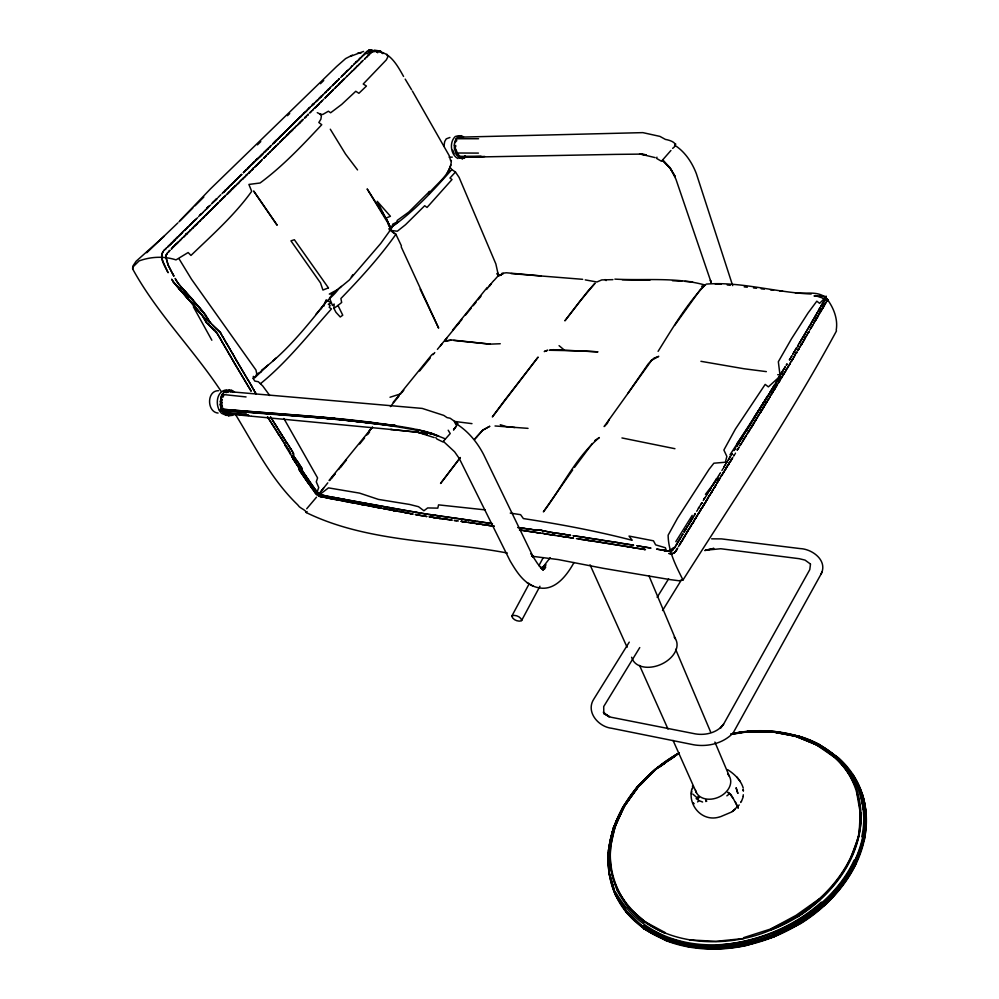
<?xml version="1.0" encoding="UTF-8"?>
<svg xmlns="http://www.w3.org/2000/svg" width="999" height="999" viewBox="0 0 999 999"><rect width="100%" height="100%" fill="white"/><g stroke="black" fill="none" stroke-linecap="round" stroke-linejoin="round"><path stroke-width="1.5" d="M748.176 432.105L748.788 431.418L748.176 432.704L748.401 432.055M808.191 333.216L808.74 331.968L808.191 333.216L808.403 332.567M179.932 240.709L180.519 239.922L177.897 242.332L178.671 241.958M804.245 339.285L804.245 339.922L804.807 338.673L804.457 339.273M805.044 337.937L805.032 338.574L805.594 337.337L805.256 337.924M183.916 236.788L184.503 236.014L183.279 237.4L183.691 236.601M743.281 791.046L742.969 789.485L743.506 790.596M184.915 229.77L184.328 230.557L185.652 229.171L184.328 230.557M186.388 228.546L186.975 228.047L185.652 229.258M187.874 232.892L185.727 234.628L188.461 232.118M220.904 391.021C193.219 349.188 156.818 313.049 132.68 268.968L132.692 267.233L139.073 260.914C150.924 256.606 163.961 255.981 176.011 259.89L188.137 252.535L190.959 255.444C212.088 235.102 234.59 215.147 251.698 191.321L248.901 184.44L260.052 183.004C282.817 166.221 302.46 145.305 321.753 124.713L318.831 122.515L320.879 119.206L321.366 116.034L320.067 114.061L317.27 112.65M746.241 435.452L747.352 433.466M763.86 406.618L766.982 401.673L762.799 408.766L764.16 406.655M761.288 410.839L762.699 408.691L760.214 412.999L761.575 410.876M193.144 227.722L193.719 226.948L192.507 228.321L192.919 227.522M197.065 223.863L197.652 223.089L196.441 224.463L196.853 223.664M753.483 423.588L754.919 421.428L752.384 425.774L753.77 423.638M755.219 420.741L756.655 418.581L754.957 421.366L755.519 420.791M199.675 221.303L200.25 220.529L199.675 221.104M203.571 217.47L204.146 216.708L202.947 218.069L203.359 217.27M209.877 211.051L210.602 210.364L209.353 211.413L209.89 210.864M211.326 209.665L210.602 210.277L211.888 209.103M217.72 203.571L218.282 202.809L217.108 204.146L217.507 203.371M221.541 199.613L222.103 199.063L221.316 199.613M454.607 142.982L456.743 140.684L455.794 139.136L459.44 137.5L459.503 135.702L463.499 136.701L462.899 137.587L461.288 135.652L461.338 137.113L459.503 135.702C451.735 140.185 453.434 152.847 459.528 158.054L463.936 158.341L465.122 157.492L465.059 156.131L464.385 156.668M223.876 191.808L224.688 191.196L223.314 192.357L224.688 191.196M227.859 193.594L229.683 191.608L227.26 194.168L227.647 193.394M230.382 191.121L230.944 190.372L229.782 191.696L230.17 190.921M232.904 188.449L232.105 189.048L233.454 187.899L232.105 189.048L233.454 187.899L232.755 188.586M236.501 184.902L237.2 184.216L236.513 184.703M719.292 817.032C702.247 822.264 687.474 805.381 691.857 788.835M242.72 178.784L243.419 178.109L239.735 181.568L241.421 179.87M250.312 165.934L248.376 167.807L250.087 165.934M252.585 169.093L253.271 168.419L250.911 170.916L253.271 168.419L252.148 169.718L252.735 168.956M256.393 165.547L256.943 164.823L255.819 166.109L256.181 165.359M269.78 395.542L262.774 386.001L258.366 381.755L254.77 381.056L253.222 378.496L253.334 376.373L255.145 377.397L268.306 364.897M258.828 163.149L260.589 161.239L257.03 164.91L258.841 162.962L258.167 163.536M497.614 272.802L498.588 276.261L495.854 263.923L459.103 177.41L455.469 172.04L451.823 169.593C432.829 190.896 413.062 212.874 388.811 228.896L395.804 234.453C379.608 257.267 360.414 278.384 340.884 298.514L341.67 302.485L337.962 305.444L342.757 315.209L340.259 316.983L335.964 312.325L333.916 308.391L334.153 304.046L332.455 305.494L329.52 298.039L332.779 293.931L341.283 286.376M781.018 374.175L781.405 373.364M805.856 336.7L806.38 335.989L806.043 336.588M823.139 307.355L821.99 309.24L823.139 307.355L822.627 307.892M266.109 156.006L266.646 155.282L265.522 156.556L265.896 155.819M267.183 154.57L267.844 154.108M270.779 151.211L271.453 150.562M278.184 138.799L278.733 137.999L277.535 139.248L278.209 138.599M715.496 480.819L714.909 481.593L715.696 480.032M734.54 449.887L734.939 449.263L733.965 450.636M861.775 836.737C872.015 791.083 841.882 747.477 797.627 735.801L818.481 744.492L837 757.105M288.723 133.779L289.248 133.067L286.988 135.464L288.524 133.591M731.468 733.865C780.581 722.739 843.568 740.933 860.826 792.756C879.769 854.607 828.808 914.41 773.401 935.039C719.942 958.803 643.606 950.598 614.909 893.73C592.382 839.772 629.695 781.28 676.385 754.557L679.083 753.221M767.831 396.153L767.232 396.778L767.494 396.004M731.33 734.19C779.407 723.264 840.421 741.533 857.529 791.957C874.6 852.247 825.261 909.814 771.265 929.819C719.567 952.359 644.093 944.992 616.845 889.46C594.792 837.15 631.243 780.681 676.385 754.695L679.083 753.333M299.238 123.451L299.75 122.752L297.515 125.112L297.864 124.4M299.2 117.832L299.925 117.233L298.751 118.456L299.413 117.82M300.274 122.053L299.837 122.827L300.911 121.603M222.839 408.067L224.101 410.489L246.328 413.049M301.735 115.547L302.235 115.135L301.086 116.184M302.572 119.967L303.221 119.331L302.098 120.28L302.585 119.78M730.331 461.138L731.53 459.715L730.132 462.025L730.631 461.188M731.268 459.765L732.754 457.53L731.53 459.715M728.521 464.085L729.145 463.424L728.321 464.985L728.82 464.135M306.169 116.633L306.681 115.934L305.619 117.158L305.969 116.446M724.013 471.603L724.587 470.829L723.776 472.402L724.263 471.553M864.335 839.747C868.456 816.395 865.159 790.596 850.074 771.69M132.68 268.968L132.942 265.984L136.089 261.288L164.36 236.076M309.49 112.987L310.127 112.55M691.483 794.043L691.733 791.133M314.061 108.491L314.697 108.067M715.709 484.977L716.333 484.303L715.509 485.889L716.008 485.027M751.385 422.14L750.773 423.389L751.772 422.028M752.259 420.716L751.648 421.978L752.647 420.616M754.819 417.132L755.269 416.383L754.27 417.732L754.882 416.483M755.694 415.721L756.131 414.972L755.144 416.333L755.744 415.084M798.101 345.766L798.338 345.154L797.539 346.366L798.164 345.105M325.499 97.627L327.135 95.842L324.975 98.139L325.312 97.44M796.503 348.439L796.752 347.827L795.941 349.038L796.565 347.789M327.747 95.417L329.37 93.644L327.222 95.929L327.547 95.23M331.106 92.12L331.606 91.446L330.582 92.62L330.906 91.933M332.23 91.021L333.291 89.685L331.693 91.521L332.03 90.834M394.13 233.416L390.859 230.457L392.782 224.138L396.628 222.215L397.302 220.379L408.778 212.075L429.645 191.321L428.396 194.168C436.213 183.579 450.974 174.887 451.361 160.402M861.325 813.124C861.488 856.68 832.229 894.23 797.127 917.157M344.405 79.058L343.806 79.383L347.09 76.236M692.519 785.788L692.657 788.698M714.572 482.442L714.647 481.718L713.985 483.079M865.196 814.672C864.822 869.817 822.452 915.271 773.401 935.039M357.342 66.146L357.967 65.547L356.905 66.434L357.367 65.946M359.827 58.629L360.464 57.942L359.365 59.078M765.671 403.671L765.321 404.42M766.52 402.272L766.171 403.022M359.44 63.899L359.128 64.56L361.201 62.363M771.328 394.767L772.077 393.306L770.354 395.854M777.884 379.52L778.034 378.821L777.347 380.244M787.449 367.694L787.899 367.12L787.125 368.431L787.612 367.769M792.444 359.54L791.208 361.601L792.444 359.54L791.545 360.876M803.371 336.238L803.883 335.801L803.096 337.013L803.883 335.801M804.145 335.04L804.744 334.415L803.883 335.676L804.395 334.977M443.906 146.391L444.705 141.508L446.253 138.849L449.937 137.475M698.713 513.424L701.86 507.829L697.652 514.647L699.263 512.599M710.177 494.655L711.713 491.858L704.345 504.158L705.831 501.81M709.352 495.554L705.282 502.622M774.737 389.198L776.76 385.602L776.335 386.301M712.961 490.097L713.561 488.823L712.674 490.284M221.953 400.861L220.966 397.265C222.265 391.446 229.782 387.45 234.528 392.083M222.477 410.714L219.468 410.052L335.701 418.531M482.567 156.818L461.363 157.143L459.528 158.054L459.827 156.356L457.804 154.046L456.418 154.508L456.993 152.46L456.056 149.4L454.508 148.227L455.744 145.442M821.178 306.006L820.104 307.904L821.528 305.207L820.853 306.593M768.431 399.65L769.28 398.251M806.455 336.064L807.167 334.653M807.242 334.727L807.954 333.304M800.911 345.479L801.623 344.056L800.911 345.479L801.398 344.755M795.704 349.787L795.828 349.113L795.142 350.387M808.965 331.868L809.252 331.268M733.216 732.829L821.016 574.175C828.121 560.826 812.562 549.088 800.249 548.601L721.528 538.898L711.65 538.836M367.108 53.909C370.704 50.412 374.313 51.736 367.095 51.099M798.551 349.513L799.237 348.102L798.551 349.513L798.863 348.888M781.83 372.802L782.005 371.965L781.305 373.389L781.555 372.677M610.401 843.331L612.887 831.518M751.51 427.21L752.297 425.699L751.51 427.21L751.822 426.311M749.063 430.631L749.675 429.982L748.875 431.493L750.549 428.559L749.937 429.195M676.922 544.293L677.122 543.331L676.311 544.992L676.66 544.218M166.883 247.552L165.534 248.976L166.134 248.364M656.955 157.168L656.68 158.454L661.463 161.276L670.928 150.474M234.565 414.011L232.342 415.359L228.696 415.771L226.311 414.947L226.711 413.111L249.001 415.459M613.386 827.959L608.541 849.962L609.028 871.802L614.959 892.844L626.585 910.938L643.219 927.122L664.447 938.073L689.485 946.028L716.645 946.752L745.341 944.03M610.227 848.238L615.022 826.573L624.338 805.931L638.286 786.425L624.737 805.669L615.022 826.573M698.476 508.104L698.975 507.305L697.652 509.752M704.083 498.913L704.595 498.126L703.271 500.549M772.239 388.511L770.641 391.246L771.103 390.659M772.926 387.824L773.089 387.137L772.339 388.486M768.943 394.006L769.542 393.344L768.543 394.805M698.776 508.104L698.975 507.305M704.395 498.926L704.595 498.126M784.29 368.718L785.314 366.608L783.778 369.305L784.028 368.544M784.914 371.803L784.028 373.863L785.426 371.228L785.177 371.978M743.081 796.315L743.281 794.754M773.713 386.526L773.925 385.764L773.663 386.338M773.863 390.497L774.612 389.135L773.863 390.497L774.138 389.91M772.876 387.899L773.089 387.137M770.092 396.753L769.63 397.565L770.391 396.091L769.829 396.815M709.952 489.96L711.263 487.799L708.853 491.433L710.189 489.123M693.031 522.789L693.893 521.141L693.031 522.789L693.593 521.953M702.472 507.242L703.321 505.619L702.472 507.242L703.021 506.418M703.408 505.694L704.258 504.083L703.408 505.694L703.958 504.882M711.812 491.945L712.637 490.347L711.812 491.945L712.349 491.133M714.585 487.4L715.409 485.801L714.585 487.4L715.134 486.588M794.455 356.168L795.216 354.87L794.779 355.444M796.265 352.772L796.066 353.459L796.827 352.16L796.578 352.909M790.396 362.962L790.596 362.275M786.3 369.792L786.787 369.143L785.651 371.141L786.5 369.093M768.056 400.062L769.08 398.077M795.254 354.807L795.454 354.17M823.875 301.336L825.773 297.54L823.875 301.336L824.674 299.975M824.662 304.707L824.225 305.257L825.624 302.697L823.226 306.656L823.563 305.981M821.84 304.558L821.615 305.269L822.452 304.033L822.14 304.683M782.991 375.274L783.778 373.963L782.991 375.274L783.341 374.55M817.282 312.437L817.057 313.162L817.869 311.788M814.984 316.396L815.571 315.734L814.11 318.344L816.408 314.535L815.858 315.222M799.138 343.681L799.874 342.345L799.138 343.681L799.662 342.982M812.637 325.287L812.087 326.523L813.411 323.951M810.301 329.295L809.777 329.995M792.719 354.42L794.217 351.81L793.256 353.708M794.33 351.735L795.179 350.324L794.867 351.024M789.485 359.815L790.184 358.541L789.485 359.815L789.734 359.066M790.296 358.466L791.158 357.055L790.833 357.754M791.108 357.118L791.957 355.706L791.645 356.406M815.609 320.292L826.872 300.974L824.113 298.926L819.567 303.334L816.82 301.174L808.029 313.012L791.52 338.748L778.346 361.738L779.969 374.937L779.345 378.234L729.957 454.87M781.867 377.472L782.592 375.949L781.443 378.009L781.767 377.322M777.959 383.604L777.422 384.328M770.054 391.858L769.792 392.619L770.254 392.045M764.922 400.174L764.66 400.936L765.646 399.612L765.209 400.349M765.783 398.776L765.521 399.55L766.508 398.214L766.058 398.963M766.645 397.39L766.383 398.164L767.357 396.828L766.92 397.577M819.38 309.153L817.819 311.85L820.004 307.929L819.342 309.215L819.617 308.466M771.265 929.819C811.363 911.85 848.114 879.295 858.553 835.127C864.11 806.817 856.48 776.81 834.727 757.117M736.638 446.291L737.662 444.905L736.638 446.291L737.2 445.666M737.811 444.043L737.524 444.842L739.035 442.707L738.149 444.155M739.585 441.158L739.31 441.958L740.321 440.584L739.922 441.271M740.471 439.722L740.197 440.522L741.208 439.135L740.808 439.835M742.245 436.85L741.97 437.649L742.981 436.276L742.582 436.963M756.28 414.148L756.006 414.922L757.005 413.574L756.618 414.248M757.155 412.737L756.88 413.511L757.879 412.175L757.429 412.912M758.016 411.338L757.754 412.112L758.74 410.764L758.353 411.438M758.89 409.94L758.616 410.714L759.615 409.365L759.215 410.04M759.752 408.529L759.49 409.303L760.476 407.967L760.089 408.641M760.614 407.13L760.351 407.904L761.338 406.568L760.951 407.242M761.475 405.744L761.213 406.518L762.2 405.169L761.812 405.844M762.349 404.345L762.075 405.119L763.061 403.783L762.624 404.52M763.211 402.947L762.936 403.721L763.923 402.385L763.486 403.134M764.073 401.561L763.798 402.335L764.784 400.999L764.347 401.735M767.07 401.748L767.844 400.274L767.282 401.011M769.63 397.565L769.929 396.678M782.954 375.337L782.417 376.061M699.65 511.875L700.199 511.051M700.599 510.327L701.148 509.502M704.345 504.158L704.894 503.346M706.218 501.086L706.768 500.274M707.155 499.562L707.704 498.751M713.061 484.59L714.123 483.141L713.061 484.59L713.573 483.941M729.47 457.917L730.506 456.518L729.47 457.917L730.094 457.217M731.268 454.995L732.304 453.596L731.268 454.995L731.892 454.295M742.607 441.508L741.683 442.707M750.823 427.759L751.423 427.122L750.636 428.633M760.214 412.999L760.514 412.112M762.799 408.766L763.099 407.892M779.632 380.844L778.845 382.167L779.632 380.844L779.083 381.568M780.469 379.458L779.67 380.781L780.469 379.458L779.919 380.182M781.056 378.796L781.293 378.084M710.876 493.456L711.425 492.644M752.384 425.774L752.697 424.875M777.122 384.977L776.585 385.701M778.546 382.929L778.795 382.217M809.902 325.786L810.913 323.851L806.23 331.68L809.615 325.749M773.763 390.522L772.964 391.858L773.214 391.246M389.672 229.708L390.259 228.059L387.063 220.055L367.145 188.923L389.735 226.024L377.235 201.336L390.422 216.271L385.664 218.244M685.739 529.07L683.965 532.28L685.814 529.27L685.526 530.019M691.445 519.68L690.634 521.303L691.52 519.88L691.233 520.616M735.177 453.896L735.451 453.134M680.519 543.306L679.457 544.93L679.894 544.005M686.862 527.497L685.876 529.133L686.301 528.421M687.824 525.936L686.825 527.559L687.25 526.848M689.722 522.802L688.736 524.425L689.16 523.713M690.671 521.241L689.685 522.864L690.109 522.152M693.506 516.57L692.519 518.181L692.944 517.482M695.217 513.474L694.405 515.084L695.304 513.661L695.004 514.41M795.828 349.113L795.379 349.65M850.798 857.754L859.053 835.376L860.239 812.711L856.568 791.72M798.139 350.237L798.438 349.463L797.514 350.761L798.089 350.05M741.42 801.535L743.293 796.64M223.202 409.615L336.201 419.105M223.701 395.592L223.077 396.765L220.966 397.265L220.267 404.757L222.078 405.282L220.991 408.029L223.164 412.212L226.311 414.947L228.746 414.011L251.049 416.171M676.648 549.737L675.724 551.336L676.648 549.737L675.724 551.336L676.273 550.649M778.895 379.008L779.994 376.298L768.381 386.875L765.184 384.403L735.376 429.108L723.875 450.037L726.86 456.406L725.374 462.225L713.86 463.211L709.128 469.243L677.559 518.144L668.131 535.189C668.319 551.323 675.961 565.921 682.991 580.007C735.177 497.652 790.084 416.745 836.475 330.944L836.225 330.02C838.124 319.268 833.628 307.58 826.96 298.976C819.192 290.209 805.718 294.23 795.366 292.944M460.564 137.138L642.844 132.63L659.914 136.388L665.434 139.423C670.529 140.272 679.782 143.556 672.639 148.389M697.277 510.389L696.715 511.288M700.087 505.769L699.537 506.668M700.399 504.957L701.023 504.245M701.585 503.633L701.96 502.709L701.335 503.421M705.694 496.615L705.144 497.502M706.63 495.092L706.068 495.979M707.18 494.493L707.554 493.581L706.93 494.28M708.478 492.057L707.929 492.957M711.563 486.738L712.187 486.026M716.408 479.445L716.783 478.546L716.158 479.245M799.562 343.119L799.874 342.345M719.979 478.346L720.529 477.472M775.736 387.088L775.062 388.549M776.885 381.006L777.222 380.182L776.822 380.831M168.719 251.748L169.818 250.449L168.719 251.748L169.306 251.186M801.785 339.036L801.51 339.672L802.347 338.286L802.022 339.111M450.899 164.972L447.09 173.913L448.988 170.18L449.787 170.729M276.498 145.754L276.76 145.142L276.149 145.779M701.473 508.641L702.372 507.155L701.76 508.454M708.029 497.889L708.328 497.215M708.965 496.366L709.852 494.905M215.01 200.612L216.945 198.526L213.087 202.385L214.872 200.424M679.557 544.917L678.496 546.54M758.091 416.433L758.391 415.746L757.529 417.008M758.953 415.01L759.252 414.335L758.391 415.596M759.814 413.598L760.127 412.924L759.252 414.173M622.689 808.154C603.958 840.147 602.097 883.178 626.648 912.724M757.217 417.844L757.529 417.17L756.655 418.431M235.252 186.126L235.951 185.439L233.454 187.812L235.951 185.439M780.494 374.75L781.056 373.526M190.072 230.707L191.096 229.533L189.685 230.732L190.372 230.045M724.375 466.021L724.05 466.733L724.662 466.071M725.274 464.547L724.949 465.259L725.574 464.597M726.186 463.074L725.861 463.786L726.485 463.124M727.085 461.613L726.76 462.312L727.384 461.663M727.984 460.139L727.672 460.851L728.283 460.189M636.887 787.312C617.507 810.713 604.62 841.008 609.028 871.802M821.016 574.175L822.09 571.865M248.451 173.339L249.588 172.04L248.451 173.339L248.976 172.54M622.914 806.892L613.136 828.271L608.541 849.962L609.29 871.34M613.523 827.821L623.289 806.58M619.33 816.745L621.178 812.749M273.177 148.863L273.851 148.202L272.739 149.463L273.251 148.676M364.822 58.616L364.51 59.278L365.497 58.142M366.958 56.506L366.645 57.168L368.693 54.995L367.545 55.956M763.611 407.23L763.96 406.481M764.46 405.819L764.809 405.082M753.221 424.213L753.571 423.451M754.957 421.366L755.319 420.604M761.026 411.451L761.375 410.701M761.887 410.04L762.237 409.29M286.988 135.464L287.5 134.69M354.033 69.206L353.721 69.88L354.72 68.731M355.12 68.144L354.807 68.819L355.794 67.67M292.108 130.257L292.769 129.62L291.683 130.844L292.195 130.07M179.008 258.741L191.496 279.233L255.981 370.055L256.768 374.013L255.145 377.397L253.222 378.496M794.842 355.656L795.216 354.87M294.443 127.959L295.105 127.323L294.031 128.546L294.53 127.785M356.031 62.188L355.032 63.337L356.031 62.188L355.557 62.912M365.434 53.322L365.746 52.672L361.526 56.968L365.434 53.322L363.686 54.858M786.613 364.448L787.15 363.848L786.225 365.222L786.75 364.647M789.972 363.811L790.346 363.024L788.96 365.659L789.909 363.611M329.795 93.032L329.458 93.719L330.494 92.545M347.29 70.742L346.278 71.903L347.29 70.742L346.815 71.478M675.774 545.691L675.336 546.59L676.211 545.017M320.791 101.873L320.454 102.572L321.503 101.374M312.849 109.69L312.5 110.39L313.549 109.191M310.552 111.938L310.214 112.637L311.263 111.426M445.03 438.761C436.575 435.102 422.427 430.606 411.463 428.409C349.25 417.27 285.851 414.885 223.002 409.29L221.303 411.163L221.428 410.364L220.604 410.527M308.741 108.879L309.078 108.179L308.017 109.39M280.257 141.708L279.895 142.432L280.994 141.184M281.443 140.547L281.081 141.271L282.18 140.022M286.164 135.901L285.814 136.626L286.9 135.377M277.884 144.043L277.522 144.768L279.807 142.358M826.872 300.974L827.509 299.675L825.436 297.29M338.748 84.415L339.385 83.804L338.361 84.977L338.836 84.228M339.86 83.329L340.484 82.717L339.473 83.879L339.947 83.142M342.058 81.156L342.694 80.544L341.683 81.718L342.158 80.981M254.97 166.558L254.595 167.308L255.719 166.021M353.733 64.585L353.946 64.311M629.258 642.132L593.806 699.125C585.514 711.862 598.376 726.748 611.475 728.234L693.743 744.792C707.08 747.04 721.865 743.756 731.817 734.302M825.224 303.259L824.824 304.083L825.624 302.697M346.079 72.09L346.291 71.816M457.967 423.701L450.112 418.219L447.077 417.619L443.806 415.409L422.215 408.416L229.77 391.683M243.893 177.435L243.519 178.197L244.655 176.885M340.559 77.497L341.958 76.311M331.656 86.214L333.067 85.015M465.059 156.131L463.936 158.341L463.673 157.043L484.815 156.468M212.387 208.404L211.988 209.178L213.174 207.842M214.947 205.881L214.548 206.668L215.734 205.319M204.645 215.996L204.246 216.783L205.444 215.434M217.994 197.565L220.779 194.768M225.362 190.559L225.762 189.785L224.588 191.109M200.762 219.83L200.349 220.617L201.548 219.256M185.015 235.289L184.603 236.101L185.826 234.715M329.645 480.556L334.865 473.976M315.821 314.448L324.213 304.458L326.348 299.887L323.626 306.169L324.288 304.458C305.419 327.934 285.951 352.06 261.676 370.117L261.126 371.79L256.768 374.013M609.29 419.455L607.155 423.564L604.145 426.573L651.348 360.689L648.301 363.811L627.759 393.544M171.678 248.389L171.254 249.213L172.502 247.802L171.903 248.589M529.333 583.491L511.775 616.171C512.712 619.792 517.969 621.94 521.428 620.854L539.947 586.251M538.836 565.784L543.231 557.617M356.281 67.008L355.881 67.745L356.88 66.608M211.576 203.846L211.8 203.559M224.101 410.489L223.164 412.212L248.039 414.822M793.531 353.072L794.217 351.81L793.78 352.335M198.589 216.558L200.125 214.985M456.418 154.508L456.993 152.46M671.428 551.198L668.343 551.086L671.428 551.198L673.613 548.901L672.377 550.536M189.398 225.574L189.098 226.124L189.623 225.275M242.732 178.584L242.27 179.408L242.882 178.646M712.724 485.439L713.161 484.665M717.319 477.959L717.757 477.185M718.244 476.473L718.668 475.699M720.067 473.501L720.491 472.727M721.89 470.529L722.314 469.767M722.801 469.055L723.226 468.294M723.713 467.569L724.138 466.808M729.145 458.753L729.57 458.004L728.571 459.39L728.97 458.728M735.426 448.563L735.838 447.814M779.994 376.298L770.766 391.096M658.091 351.361C672.102 328.946 685.764 305.594 703.883 286.214M854.195 860.052C815.234 944.892 667.757 983.978 615.372 891.745M688.736 524.712L687.774 525.986M694.417 515.372L693.468 516.633M796.827 352.16L796.066 353.459L796.453 352.947M742.095 437.699L741.083 439.085L742.095 437.699L741.358 438.336M743.418 435.601L742.856 436.213L743.481 434.94M744.292 434.165L743.743 434.777L744.355 433.516M745.179 432.742L744.617 433.354L745.242 432.08M746.066 431.318L745.504 431.918L747.389 429.133L746.116 430.656M747.814 428.459L748.276 427.709L747.264 429.071L748.276 427.709M748.701 427.035L750.024 424.862L748.139 427.647L749.15 426.286M750.449 424.2L750.898 423.451L749.899 424.812L750.898 423.451M753.071 419.955L753.521 419.205L752.522 420.554L753.009 419.78M753.945 418.544L754.395 417.794L753.396 419.143L753.883 418.369M164.186 250.237L162.899 251.76M856.405 862.849C819.592 936.875 715.421 974.599 643.656 928.546L665.234 940.321A133.292 102.934 -23.5 0 0 746.053 945.591L774.113 936.7L800.624 923.588A133.292 102.934 -23.5 0 0 862.861 796.353M356.768 61.838L359.453 59.166L356.119 62.263L356.518 61.676M322.627 100.35L323.751 99.163M335.876 82.305L337.525 80.644L335.214 82.755L335.627 82.143M677.097 549.013L677.634 548.126L676.748 549.725M320.142 97.727L320.604 96.978L319.455 98.177L319.892 97.565M321.278 96.616L321.74 95.867L320.592 97.065L321.016 96.453M328.047 89.985L328.509 89.236L327.372 90.422L327.797 89.823M781.305 373.389L781.78 372.627M681.53 536.301L683.054 533.803L681.443 536.126M292.332 124.65L297.602 119.518L291.733 125.337L293.644 123.664M298.289 119.143L298.763 118.369L297.59 119.605L298.027 118.968M692.207 515.372L675.824 541.645M639.76 647.564L603.708 706.555L603.796 712.811L603.321 712.15L609.315 716.932L603.696 713.448L610.789 717.182L695.316 733.878C705.419 735.601 717.282 732.804 723.588 724.263L720.267 728.333L723.751 723.9L809.789 569.617L810.514 563.973M662.537 610.564L681.256 580.169M274.4 142.12L276.336 140.335L273.938 142.77L276.336 140.335M279.433 137.612L281.106 135.664L278.721 138.087L279.183 137.437M281.818 135.277L282.292 134.503L281.106 135.752L281.556 135.115M774.5 384.965L774.025 385.739L774.55 385.152M768.318 395.055L754.158 417.332M168.481 251.798L167.22 253.334M254.533 161.688L253.309 162.987L255.769 160.489M256.493 160.09L256.993 159.291L255.756 160.577L256.231 159.915M257.717 158.891L260.739 155.881L256.98 159.378L257.455 158.716M334.103 83.754L332.979 84.94L335.302 82.83M206.731 214.248L208.029 212.887L206.731 214.248L207.255 213.411M215.734 205.407L217.008 204.058L215.734 205.407L216.246 204.583M218.282 202.897L219.555 201.561M312.612 104.883L313.761 103.671L311.463 106.006L313.761 103.671L312.05 105.332M317.807 99.975L319.468 98.089L319.031 98.801M707.005 494.468L707.554 493.581M708.853 491.433L709.402 490.546M718.581 475.624L719.617 474.188M701.41 503.608L701.96 502.709M747.414 433.653L747.914 432.854M748.301 432.217L748.788 431.418M657.13 597.315L668.606 578.858M305.269 112.275L306.855 110.602L303.833 113.287L305.719 111.563M716.233 479.42L716.783 478.546M207.405 208.179L207.929 207.355L206.631 208.704L207.13 208.004M365.746 52.672L365.234 53.147M190.409 224.837L192.258 222.864L189.623 225.362L190.135 224.65M822.015 304.72L822.452 304.033M174.438 240.484L174.975 239.623L173.639 241.034L174.163 240.309M176.323 238.399L177.66 237L174.975 239.71L177.66 237M263.611 152.884L265.597 151.124L263.549 152.76M244.193 172.115L245.904 170.142L243.419 172.665L244.668 171.366L243.419 172.665L243.906 171.99M230.432 185.602L230.919 184.827L228.384 187.387L230.145 185.477M232.18 183.604L230.919 184.915L232.18 183.604L231.606 184.428M235.452 180.669L237.287 178.846L234.69 181.219L235.939 179.907L235.165 180.544M216.945 198.526L215.659 199.862M212.362 203.072L213.087 202.298L212.3 202.947M347.177 76.311L347.64 75.587L347.115 76.061M855.768 861.525C820.741 928.133 735.813 962.936 664.447 938.073M328.334 94.818L328.821 94.081M307.917 114.897L308.416 114.136L307.854 114.623M311.363 111.513L311.85 110.752L311.301 111.251M319.33 103.684L319.817 102.934L319.268 103.421M321.591 101.461L322.078 100.712L321.528 101.199M284.628 137.787L285.14 137L284.578 137.512M292.857 129.695L293.356 128.921L292.794 129.42M296.353 126.261L296.853 125.487L296.291 125.986M267.944 154.183L268.456 153.396L267.882 153.908M271.541 150.649L272.053 149.862L271.491 150.362M309.078 108.179L308.529 108.691M260.689 161.314L261.201 160.527L260.627 161.039M261.9 160.127L262.412 159.328L261.838 159.84M823.226 306.656L823.713 305.919M224.738 196.653L225.275 195.829L224.675 196.366M235.339 185.951L233.454 187.812M222.203 399.425L220.18 401.348L221.853 402.335L220.267 404.757L220.991 408.029L223.414 409.328M180.619 240.01L181.181 239.161L180.569 239.71M181.943 238.711L182.517 237.849L181.893 238.399M188.561 232.205L189.123 231.356L188.511 231.905M225.762 189.785L225.15 190.359M797.539 346.366L798.338 345.154M795.941 349.038L796.752 347.827M363.349 60.252L362.287 61.214M366.558 57.093L365.497 58.054M349.275 74.088L348.189 75.075M350.362 73.014L349.275 74.001M351.448 71.94L350.374 72.927M353.634 69.805L352.547 70.779M359.041 64.485L357.979 65.459M511.775 616.171L512.1 615.696C515.546 614.585 520.829 616.745 521.753 620.379M281.106 135.664L280.369 136.276M299.4 118.019L299.925 117.233M334.952 88.162L333.841 89.161M337.163 85.976L336.064 86.975M338.274 84.89L337.175 85.889M574.013 562.524C566.97 575.262 554.969 591.495 538.336 587.687C524.637 585.064 516.683 571.977 510.102 560.889L459.353 458.616L454.62 451.81L443.369 441.371M275.699 146.578L275.125 146.94L276.236 145.854M249.063 167.333L249.613 166.508L248.376 167.807L248.851 167.145M291.596 130.769L289.76 132.555L291.596 130.769L290.434 131.831M296.266 126.174L295.105 127.235M316.496 100.862L316.046 101.523L317.17 100.499L316.758 101.024M325.562 91.97L325.125 92.632L326.236 91.621L325.824 92.145M182.992 231.768L180.332 234.465L183.516 231.144M206.156 214.922L205.544 215.322L206.731 214.161M550.199 557.667L542.682 567.444M224.638 196.566L222.665 198.501L224.638 196.566L223.376 197.727M227.16 194.081L225.899 195.242M736.763 443.993L748.226 427.347M238.449 177.547L241.708 174.55L238.449 177.547L240.384 175.836M246.403 169.518L245.904 170.23L248.476 167.894L246.666 169.693M348.476 69.755L349.662 68.756M349.575 68.681L350.749 67.695M315.397 107.567L315.834 106.943L314.722 107.88L315.834 106.943M337.437 80.569L338.636 79.558M369.767 53.859L370.829 52.897M351.261 277.01L352.922 274.638M454.433 428.721L453.583 429.807L456.605 425.611L454.52 422.102M739.035 442.707L739.435 442.02L738.698 442.607M177.859 242.545L175.774 244.58L177.859 242.545L176.523 243.768M317.62 99.788L317.183 100.412L317.894 99.912M321.728 95.954L322.952 94.93M322.864 94.843L325.212 92.72M326.248 91.533L327.46 90.509M282.904 139.498L283.354 138.861L282.205 139.835L283.354 138.861M314.897 102.647L316.134 101.611M302.685 114.423L302.247 115.047L303.184 114.098M164.71 249.588L164.186 250.324L165.534 248.888M366.233 52.173L365.834 52.747L366.908 51.798L366.483 52.335M622.652 807.916L636.825 787.774L645.329 779.507M270.329 146.304L271.628 145.205M674.6 325.437L700.237 289.71L704.919 285.302L701.598 286.301M338.012 289.66C333.029 296.715 325.399 300.911 321.091 308.753M622.627 807.691L636.825 787.774M222.04 193.606L223.414 192.445M225.861 189.872L227.223 188.711M250.125 171.503L249.688 172.128L250.062 171.378M572.689 469.917L543.381 511.863C561.987 487.574 575.686 457.342 599.325 437.55L594.817 440.559M574.487 467.407L592.282 443.606M755.881 420.079L756.193 419.193M754.133 422.927L754.445 422.028M622.677 807.317L637.212 786.95L654.994 769.405L678.708 753.184M204.033 211.251L205.432 210.065M205.332 209.977L206.731 208.791M209.216 206.169L210.602 204.995M680.494 543.044L681.48 541.708L680.494 543.044L680.956 542.407M194.093 220.779L193.581 221.491L194.668 220.417M196.204 218.918L197.615 217.72M201.436 213.798L202.834 212.612M683.366 538.249L684.352 536.925L683.366 538.249L683.828 537.612M681.455 541.446L682.442 540.109L681.455 541.446L681.905 540.809M177.66 237.088L179.096 235.864M687.2 531.905L688.186 530.581L687.2 531.905L687.662 531.268M688.149 530.319L690.084 527.422L688.149 530.319L688.611 529.682M686.251 533.478L687.225 532.155L686.251 533.478L686.7 532.854M685.289 535.077L686.276 533.741L685.289 535.077L685.751 534.44M625.374 804.445L631.63 795.803M633.416 793.331L636.987 788.386M169.068 245.717L171.041 243.756L168.244 246.316L168.843 245.517M170.941 243.669L173.739 241.121L170.941 243.669L172.39 242.432M705.444 494.343L718.081 477.997M694.804 519.318L695.779 518.019L694.804 519.318L695.267 518.693M693.855 520.879L694.829 519.58L693.855 520.879L694.317 520.254M691.957 524.013L692.944 522.702L691.957 524.013L692.419 523.389M691.008 525.586L691.995 524.275L691.008 525.586L691.47 524.962M696.703 516.196L697.677 514.897L696.703 516.196L697.152 515.571M624.737 805.669L638.798 786.325L656.093 769.143L679.195 753.258M725.474 469.093L726.41 467.857L725.474 469.093L725.923 468.494M724.562 470.579L725.499 469.343L724.562 470.579L725.012 469.98M722.739 473.563L723.676 472.315L722.739 473.563L723.189 472.964M721.827 475.049L722.764 473.801L721.827 475.049L722.265 474.45M720.916 476.548L721.852 475.299L720.916 476.548L721.353 475.949M719.08 479.545L720.017 478.296L719.08 479.545L719.517 478.933M718.156 481.043L719.105 479.795L718.156 481.043L718.606 480.432M717.232 482.542L718.181 481.293L717.232 482.542L717.682 481.943M737.225 449.975L739.035 447.302L737.225 449.975L737.662 449.388M729.12 463.174L730.044 461.95L729.12 463.174L729.557 462.574M727.297 466.133L728.234 464.897L727.297 466.133L727.734 465.534M726.385 467.619L727.322 466.383L726.385 467.619L726.835 467.02M224.076 392.157L226.661 392.57L225.674 390.946L227.66 392.083L229.258 389.935L230.844 391.77L231.706 390.359L232.792 392.27M323.713 487.887L317.969 495.279M238.449 182.992L237.3 184.303L239.698 181.768L238.449 182.904L239.198 182.492M241.496 174.363L240.172 175.649M819.642 312.387L823.551 307.192M460.039 457.904L440.547 483.479L460.352 457.517M771.49 390.109L775.711 384.59M461.888 319.48L437.4 349.375M739.223 804.944L731.967 811.862L720.242 816.82M306.705 508.766L316.483 497.215M452.559 330.207L487.237 287.437M453.583 429.807L455.831 426.935M298.676 123.976L299.038 123.264M299.837 122.827L300.412 122.115M493.206 281.156L486.55 289.46M371.915 51.798L374.288 50.499L370.841 52.81L371.441 52.323M338.636 469.505L342.17 465.047M329.033 480.482L372.165 427.41M321.341 490.884L327.797 482.854M393.169 402.422L431.718 354.882L433.578 353.658M331.693 418.618L334.702 418.943L223.439 409.99L222.777 410.789L222.302 409.915M331.493 478.271L335.065 473.901M390.409 406.593L398.951 396.116M445.017 340.272L447.003 337.849M460.589 156.831L462.212 158.816L463.673 157.043M340.659 467.082L346.453 460.015M465.359 315.247L471.216 308.104M473.176 305.731L476.111 302.16M401.835 392.595L403.808 390.197M419.58 370.991L430.244 358.017M478.059 299.775L481.019 296.179M359.628 443.981L364.585 437.962M367.557 434.34L369.543 431.93M457.567 324.725L459.29 322.652M440.484 345.791L441.92 344.043M490.859 284.253L489.135 286.326L491.046 284.041M433.017 354.645L434.765 352.535M326.011 96.866L327.135 95.842M316.983 105.744L318.107 104.708L316.983 105.744L317.657 105.382M493.906 280.607L498.076 275.911L503.309 273.464L499.775 275.562M264.236 157.58L265.434 156.468L264.236 157.58L264.947 157.18M228.434 192.757L229.683 191.608M195.03 225.574L196.341 224.375L195.03 225.574L195.816 225.137M507.317 553.021C440.821 540.372 367.982 542.719 306.281 512.574L307.105 511.613M167.707 247.028L168.244 246.403L167.62 246.903M366.521 435.314L369.518 431.818M336.326 81.656L337.525 80.644M776.485 381.718L775.699 382.992L776.223 382.405M205.544 215.322L206.094 214.685M259.428 156.98L260.739 155.881M264.285 152.223L265.597 151.124M192.258 222.777L193.069 222.203M169.593 244.992L171.041 243.756M180.332 234.465L181.768 233.254M734.053 455.407L733.528 456.006L734.552 454.595L734.065 455.232M747.389 429.133L746.94 429.882M750.024 424.862L749.575 425.624M823.788 905.856C853.995 878.208 874.749 835.314 862.387 794.23M352.222 66.071L352.859 65.385L351.76 66.533L352.247 65.872M330.107 87.75L330.744 87.038L329.62 88.224L330.12 87.55M208.504 206.868L209.216 206.081L207.929 207.442L208.504 206.668M372.377 427.435L369.243 430.744L372.577 427.185M195.617 219.693L194.892 220.205L195.979 219.131M356.119 62.263L357.217 61.114M740.696 802.497L741.333 801.298M253.309 162.987L256.993 159.291M256.98 159.378L258.217 158.092M278.721 138.087L282.292 134.503M292.907 124.188L294.093 122.952L293.356 123.551M296.428 120.742L298.763 118.369M320.592 97.065L321.74 95.867M327.372 90.422L328.509 89.236M710.813 488.274L711.263 487.799M173.639 241.034L174.975 239.623M189.623 225.362L192.258 222.864M206.631 208.704L207.929 207.355M179.932 220.679L210.564 188.786L336.613 66.508L345.617 58.591L352.36 55.132M640.147 785.177L644.367 780.906M289.473 127.722L288.212 128.796L289.473 127.722L288.811 128.097M301.174 116.259L299.925 117.32L301.174 116.259L300.512 116.633M344.692 73.651L345.267 73.064L344.081 74.063L345.267 73.064M253.821 167.695L253.184 168.344L253.746 167.757M200.849 214.56L201.536 213.886L200.125 215.072L201.536 213.886M228.484 187.475L227.123 188.636L228.484 187.475L227.76 187.899M234.777 181.306L232.168 183.679L234.777 181.306L234.066 181.718M238.536 177.622L237.188 178.771L238.536 177.622L237.824 178.034M253.396 163.062L252.073 164.186L253.396 163.062L252.697 163.474M261.95 154.683L260.652 155.794L261.95 154.683L261.263 155.082M263.174 153.496L261.863 154.595L263.174 153.496L262.475 153.896M268.019 148.751L266.708 149.85L268.019 148.751L267.32 149.138M270.429 146.391L267.919 148.664L270.429 146.391L269.742 146.778M283.566 133.504L282.292 134.59L283.566 133.504L282.892 133.891M287.125 130.032L285.851 131.106L287.125 130.032L286.451 130.407M288.299 128.871L287.025 129.945L288.299 128.871L287.625 129.258M290.659 126.573L289.385 127.635L290.659 126.573L289.985 126.948M195.005 205.844L203.808 197.04M318.756 104.083L319.243 103.596L318.356 104.62M178.958 221.84L192.844 208.004M638.099 786.7L655.719 769.305M206.169 315.721L177.622 282.792L175.15 278.434C184.49 294.605 200.949 305.632 209.902 322.115L202.847 311.613L183.779 290.035L192.557 299.363M636.838 787.524L654.845 769.73L675.961 754.894L669.767 759.39M257.43 144.855L260.776 141.608M287.475 115.672L289.698 113.511M369.767 53.946L368.606 54.908L369.368 54.52M328.733 94.256L329.37 93.644M300.249 122.24L302.073 120.467L300.986 121.516L301.636 121.104M287.412 134.865L288.074 134.228M248.901 172.715L249.588 172.04M186.413 234.128L187.15 233.416L185.727 234.628L186.563 234.003M320.442 83.691L323.713 80.519M284.153 132.78L283.479 133.429L284.653 132.355L284.141 132.967M179.733 235.065L178.996 235.776L180.432 234.553M674.6 145.317L675.836 144.118M177.834 222.927L146.778 252.747M232.342 415.359L230.344 414.198L228.696 415.771L228.746 414.011L227.71 413.661M172.552 247.59L173.838 246.491L172.552 247.59L173.177 247.028M697.577 801.947L699.05 800.636L702.609 802.022M272.789 360.939L276.136 357.967M542.819 567.532L545.966 564.772L541.358 568.369M247.889 173.926L247.128 174.375M732.417 811.413L734.365 809.914M732.766 811.213L735.301 809.178M316.97 105.832L315.921 107.03L316.458 106.518M455.469 172.04L449.962 178.022L451.998 179.533L427.048 207.43L424.687 205.744L405.532 224.7L397.327 231.219L390.859 230.457M685.227 529.882L685.913 529.345M726.86 795.853L729.757 793.643C731.393 792.994 743.693 819.967 735.426 802.01M398.601 221.628L391.221 227.173L389.847 226.511M821.378 902.122C792.332 928.146 755.119 942.419 716.42 945.254M333.916 308.391L337.962 305.444M659.852 766.608L667.282 761.201M202.735 212.525L203.534 211.95M819.692 900.099L796.777 916.558L770.903 928.933L743.706 937.624M673.726 547.577L669.805 550.374L666.52 551.248L665.396 547.752L655.644 544.867L653.458 540.809L629.033 536.076L632.167 540.297C596.203 530.956 559.802 524.15 523.364 518.568L520.591 514.672L510.252 513.111M279.92 136.913L280.657 136.388M273.938 142.77L274.675 142.245M654.845 769.854L675.961 754.894M818.918 899.162L796.041 915.346L770.903 928.933M659.902 766.72L664.897 763.248M669.892 759.764L674.887 756.293M260.427 383.716C287.05 362.15 308.666 334.365 331.443 308.916L329.208 307.317L330.132 305.457L328.309 304.22L331.381 302.959L327.385 300.562M172.964 241.571L173.739 241.121M189.685 230.732L190.434 230.282M236.576 179.271L237.287 178.846M247.764 168.307L248.476 167.894M294.68 122.353L295.342 121.978M246.628 175.187L244.755 176.973L245.354 176.224M358.841 59.503L359.453 59.166M773.251 934.677C832.904 911.25 892.482 837.849 852.409 773.913M773.938 936.3L800.299 922.701A133.554 103.072 -23.5 0 0 864.135 838.698L865.921 815.334A131.369 100.837 -16.3 0 0 838.536 757.829L820.516 745.466L798.863 736.413L775.012 731.792M179.046 288.836L195.692 307.168L173.027 281.556L201.661 314.46L206.693 323.014L201.623 314.46L173.027 281.556M675.923 754.682L678.683 753.321M783.653 373.289L779.969 374.937L777.721 374.675M350.312 56.394L363.561 51.449M176.373 285.689L187.899 298.239M416.795 512.475L427.197 514.198L402.122 509.877L416.945 512.425M472.065 520.641L475.686 521.166L470.966 520.504L472.215 520.591M464.997 519.617L470.954 520.479L456.893 518.469M462.649 519.28L465.147 519.567M453.484 517.882L452.26 517.807L456.968 518.456M446.403 516.945L452.322 517.782L438.474 515.834L446.553 516.895M389.86 507.592L386.451 507.08L402.11 509.852L390.909 507.879M437.25 515.634L438.449 515.809L436.188 515.509L437.4 515.584M434.977 515.309L436.176 515.484L433.916 515.184L435.114 515.259M430.444 514.672L433.991 515.172L427.135 514.223L430.581 514.622M343.856 499.3L362.262 502.672L342.869 499.138L344.006 499.25M337.45 498.114L338.586 498.326L336.463 497.952L337.6 498.064M390.01 397.252L400.861 393.793M774.113 936.7L745.828 945.229L717.319 948.8M704.882 550.599L713.873 548.376L705.344 550.249L720.741 548.738L799.2 558.691L805.032 560.102L810.064 563.748M227.66 392.083L228.709 391.783M542.844 567.944L545.804 567.12L541.458 568.231M457.854 135.852L455.282 136.513C449.15 142.133 450.524 154.608 457.892 158.541M706.156 284.116C740.958 281.318 776.285 292.632 811.176 293.993M456.93 520.716L454.27 520.467L458.354 520.954M445.129 341.358L450.836 340.159M226.748 389.885C215.772 390.646 214.785 406.968 221.603 413.336L226.224 415.359L228.621 415.084M682.991 580.007L679.008 580.756L669.854 579.57L603.196 568.306L558.104 559.552L531.58 556.193M434.615 517.557L433.554 517.519L438.099 518.144L433.554 517.519M664.959 550.636L668.331 551.061L656.58 549.088L664.959 550.636L663.96 550.249M730.793 734.253L749.687 731.268L774.812 731.555L798.551 736.088M734.877 733.79L745.366 732.155M731.28 733.89C760.963 727.809 792.607 731.143 819.817 744.705M405.469 512.587L399.338 511.451L410.601 513.611L406.044 512.787M476.71 523.751L477.834 523.838L470.716 522.702L472.49 522.989M488.723 525.511L492.295 525.949L485.177 524.837L489.285 525.437M445.916 340.784L451.848 339.997L490.222 344.143L500.262 343.743M501.923 273.339L506.368 272.777L541.146 275.924M357.58 53.247L361.351 52.772M520.741 530.282L521.928 530.369L519.443 530.019L521.328 530.207M574.662 536.038L575.761 536.188L573.276 535.739L575.761 536.188M551.323 534.877L555.144 535.364L549.999 534.615L551.935 534.802M360.152 504.133L354.757 503.096L365.696 505.257L359.116 504.045M462.799 519.218L453.334 517.932M377.809 507.442L374.55 506.943L383.441 508.566M612.924 279.645L601.798 279.907L596.915 281.98L585.239 279.895M423.339 516.046L424.438 516.158L419.83 515.347M743.918 938.486L716.083 941.333L689.472 939.897M818.83 296.341L824.075 296.079L817.045 296.241M218.544 390.709C206.568 390.434 206.756 412.075 218.082 413.062M419.805 515.309L415.209 514.485L422.127 515.746M324.275 495.741L334.328 497.527L321.666 495.167L318.219 493.543L325.849 495.941M537.462 529.982L540.122 530.244L537.462 529.982L538.848 530.157M632.642 547.564L645.491 549.6L611.525 544.08L633.329 547.514M644.105 549.462L644.805 549.413M449.2 157.268L452.285 157.13M375.599 50.699L379.445 50.912L374.288 50.45L377.247 50.637M332.779 293.931L329.32 294.068L338.062 289.31L349.2 280.107L380.706 243.481L389.335 231.493L390.259 228.059L387.063 220.055M560.988 350.012L549.413 350.262L585.439 350.974M442.707 518.693L444.992 519.118L438.124 518.169L442.682 518.793M447.302 519.443L445.005 519.018L449.612 519.78L447.315 519.343M478.558 138.736L457.517 138.736M459.827 156.356L481.043 156.206M463.149 521.778L461.288 521.341L463.149 521.778L462.375 521.515M465.971 522.115L463.636 521.678L468.331 522.452M600.786 540.047L613.873 542.02L600.137 539.872M542.544 568.606L545.079 568.606L542.082 568.206M541.858 533.329L539.822 532.991M750.037 731.743L764.735 731.768M457.242 153.009L478.434 153.097M384.627 508.816L383.454 508.603L385.676 508.991M391.371 510.064L387.937 509.428L394.667 510.664L392.432 510.264M395.879 510.901L394.68 510.689L399.2 511.5L396.953 511.101M534.078 532.28L527.122 531.081L534.078 532.28L532.305 532.03M557.205 535.751L555.407 535.489M622.265 279.757L649.874 280.232M565.047 536.925L557.892 535.701L565.047 536.925L563.224 536.663M511.026 273.564L582.667 279.32M614.885 279.121C645.004 280.781 676.186 276.835 705.531 285.177M749.862 731.455L773.538 731.768M748.288 731.518L772.464 731.867L795.791 736.163L816.82 744.667M578.284 538.923L592.295 541.008L576.435 538.648M376.76 507.355L379.183 507.767M552.984 349.687L597.964 351.848L580.107 350.824M342.844 499.238L338.599 498.351L342.844 499.238L339.722 498.464M372.964 51.748C388.723 49.226 397.103 64.935 403.571 76.448M328.421 498.239L326.735 497.864L330.994 498.663L328.871 498.276M374.076 506.893L365.709 505.157L374.525 506.905M387.462 509.39L385.701 508.891L387.912 509.403M375.137 51.086L376.461 51.149L377.734 52.735L376.461 51.186L370.617 50.262L375.137 51.086L373.514 50.649M377.197 50.637L380.169 50.912M582.604 537.025L575.923 536.138L583.903 537.325L582.642 537.25M672.514 280.719L681.768 281.219M684.852 281.381L692.569 281.805M585.277 537.425L583.916 537.362L600.112 539.835L585.314 537.662M495.029 425.974L528.034 428.359M715.159 283.878L721.053 284.253M814.46 296.104L816.433 296.228L814.135 295.891M618.081 542.582L613.886 542.045L630.681 544.742L618.119 542.819M499.875 275.112L501.336 275.212L499.937 274.925M548.651 531.855L542.569 530.644L549.862 532.18L548.688 532.08M546.103 533.866L544.917 533.791L549.974 534.59L546.228 534.065M560.701 533.791L562.624 534.228L560.801 533.953M416.808 430.307C353.159 417.769 287.787 416.733 223.439 409.99L223.002 409.29L317.595 416.858M331.631 418.281L334.628 418.531L331.531 418.169M395.017 425.399L368.831 423.027M395.492 425.449L317.495 417.42M361.313 504.458L362.337 504.545M378.983 507.767L381.206 508.154M417.507 514.91L418.606 515.009M476.286 521.353L492.482 523.626M477.26 523.676L473.089 523.039M494.13 526.148L492.307 525.973L494.23 526.298M340.709 419.081L366.233 421.94M251.573 416.233L391.171 429.483M453.708 340.434L490.222 344.143M440.397 518.469L438.661 518.294L439.935 518.469M517.657 527.497L524.537 528.434L519.542 527.709M318.132 417.532L336.089 419.393M418.656 432.317L390.709 429.433L417.807 432.28L427.21 434.478L416.983 432.03L434.203 437.574M514.91 427.51L506.368 426.598L500.287 424.725M317.757 416.733L328.471 417.857M404.895 512.674L405.557 512.749M373.539 50.849L376.461 51.149L370.617 50.262M421.653 431.268L430.744 432.967L438.636 435.939M246.066 396.928L222.265 394.418L223.077 396.765M339.048 419.43L395.379 426.248M727.235 284.952L730.319 285.302M744.218 286.875L747.302 287.225M753.483 287.924L756.568 288.274M761.201 288.798L764.297 289.148M770.466 289.847L773.563 290.197M353.284 421.054L369.081 422.902M485.114 509.877L438.549 504.87L437.799 508.141L427.659 507.929L423.926 510.764L418.519 506.705L409.578 504.445L378.471 499.413L359.59 493.131L328.484 487.874L319.942 494.368L317.195 491.683L318.743 487.587L316.283 481.843L317.582 477.922L283.878 418.494M454.408 421.428L471.978 423.638M663.136 550.287L665.359 550.574M336.451 497.927L334.34 497.552L336.451 497.927L335.464 497.677M766.358 371.628L744.043 368.756L700.923 361.313M779.732 290.896L782.816 291.296M815.172 295.542L827.509 299.675M350.399 502.397L352.56 502.784L339.598 500.212L343.881 501.136M343.893 501.161L350.387 502.372M823.213 298.576L826.822 298.676L827.796 300.075L826.96 298.976M394.667 510.664L392.957 510.414L394.218 510.639M552.809 535.102L554.62 535.364M365.696 505.257L364.023 505.019L365.247 505.244M370.617 422.527L383.379 424.425L368.681 422.053M587.162 540.297L589.023 540.584M542.569 530.644L544.917 531.218M421.278 430.844L430.744 432.967L437.55 436.138M320.067 114.061L322.689 114.51L328.384 111.226L330.632 112.775L341.67 104.445L355.781 91.271L358.891 93.307L366.433 86.051L363.224 84.003L386.326 59.89L387.849 56.906L386.925 54.246M389.71 507.642L390.896 507.842M370.379 51.174L371.653 51.411M498.601 274.713L501.336 275.212M461.288 521.341L463.611 521.778M621.952 437.949L674.937 448.701M772.464 731.867L795.491 736.263L816.27 744.742L834.153 757.08M772.889 731.73L795.791 736.163L816.27 744.742M476.835 521.266L490.659 523.464M626.972 546.441L627.659 546.578M655.194 157.63L639.56 153.883L646.291 154.845L640.122 154.121L615.471 154.383L462.137 157.28L462.212 158.816M416.895 429.445L426.211 431.68M331.218 496.878L332.205 497.14M541.57 568.481L544.043 569.143L540.159 566.808L543.306 570.242L537.574 563.636L531.168 553.833M664.947 940.059L690.022 947.114M689.26 944.205L664.522 937L643.393 925.611M192.308 299.5L180.944 286.925M426.198 432.48L435.064 434.815M425.924 431.943L430.357 433.903M382.942 53.259L379.807 51.573M665.346 932.679L644.705 921.59L628.234 907.192L616.845 889.46M527.16 582.729L533.391 586.313M665.222 933.366C638.586 921.44 616.47 898.576 610.926 869.267M219.468 410.052L220.292 410.577M456.381 423.876C468.231 431.243 477.31 442.382 483.691 454.682L533.379 557.28L531.093 553.746M823.126 748.151L825.561 749.849M727.509 769.58C734.44 774.05 740.808 779.994 743.244 788.099M674.675 145.192C685.014 151.748 692.007 162.387 696.353 173.651L732.667 285.602M696.103 798.538L699.05 800.636M213.936 329.658L207.517 323.651L217.307 333.629L216.071 331.568M382.118 53.047L382.867 53.659M559.065 345.654L564.148 349.937M662.362 160.402L669.555 167.258L675.162 176.511L669.555 167.258L662.824 160.177L671.066 169.355L675.961 179.296L711.325 282.954M211.326 327.347L214.935 330.444L206.768 322.939M699.188 797.702L697.951 796.59L698.139 798.688L692.919 794.155M609.065 873.875L615.384 894.717L627.235 913.411L643.968 928.82M215.859 328.371L220.479 332.704L209.865 322.115L211.388 323.838M644.455 922.552C621.366 905.269 608.129 876.635 610.576 847.814M212.45 325.075L220.479 332.704M210.002 323.002L193.369 306.793L211.838 340.222M693.194 802.771L694.155 803.733M224.887 411.513L226.311 414.947M315.634 493.369L316.908 494.905L312.113 488.449L315.672 493.369L314.46 491.745M729.757 793.643L727.709 792.294L729.807 793.693L732.717 797.901M706.78 801.173L705.831 800.174L705.906 801.548M605.144 279.558L606.131 280.594M382.167 212.737L383.279 213.898M183.679 290.097L192.482 299.45M195.492 307.305L176.561 285.564L188.037 298.114M312.138 488.461L309.752 485.139L312.138 488.461L310.926 486.8M308.616 483.466L307.405 481.78L309.79 485.139L307.405 481.78M306.268 480.094L305.057 478.396L307.442 481.78L305.057 478.396M179.246 288.736L187.787 298.251M305.082 478.396L299.163 469.792L299.375 468.381L299.2 469.805L305.082 478.396L300.349 471.528M412.4 91.071L449.113 155.469L450.661 160.739M842.994 763.748L847.04 768.281M299.325 468.256L293.381 459.415L299.325 468.256L298.102 466.496M302.834 471.54L297.527 465.447L284.628 444.755M454.383 145.18L455.744 146.766M192.332 299.463L203.883 313.149M450.074 167.37L451.823 169.593M435.776 437.562L436.925 439.036L442.832 441.908L450.224 433.554L448.189 430.219M740.334 781.605L736.812 776.96M357.542 169.93L345.517 154.033L330.294 129.208M229.508 354.558L228.296 352.535L234.29 362.812L233.092 360.814M233.104 360.751L229.495 354.62M235.477 364.922L251.199 391.221L234.29 362.874L235.477 364.86M236.039 359.702L234.852 357.704L247.989 379.982L236.039 359.765M268.706 418.756L278.421 433.991L267.482 416.82L268.743 418.756M395.517 233.491L401.448 245.916M627.235 913.411L615.646 894.942L609.502 874.337L615.384 894.717M273.314 421.466L272.215 419.505L275.687 425.274L273.401 421.416M405.182 79.108L411.6 89.748M223.002 409.29L223.439 409.99M235.24 414.073C254.37 445.279 270.941 479.108 297.64 504.757C299.937 508.753 305.582 509.403 306.281 512.574M271.74 418.556L272.252 419.505M228.908 347.315L226.511 343.206L230.107 349.388L228.908 347.377M389.735 226.024L387.737 221.99L388.836 225.911M420.117 289.111L438.636 328.122L401.161 246.778M496.853 273.564L497.265 274.45M590.034 564.797L627.097 647.29M631.58 657.255L632.854 660.102A23.839 16.146 -23.5 0 0 663.748 663.011A23.839 16.146 -23.5 0 0 674.175 637.162M639.547 665.421L668.019 729.108M673.076 740.434L696.478 792.794M675.624 649.3L710.664 732.08M714.884 742.07L729.395 776.335M649.075 576.073L675.524 638.998M270.542 416.633L270.929 417.632M711.238 282.705L710.401 280.294L711.088 283.279M459.528 158.054L458.753 155.357M222.078 405.282L222.39 406.705M860.251 792.557L864.36 814.185L860.826 792.756M221.853 402.335L221.89 403.808M608.541 852.197L608.878 866.133M454.183 153.621A10.927 6.618 86.9 0 1 453.658 152.535M453.221 151.361A10.927 6.618 86.9 0 1 452.872 150.125M727.609 774.025A18.419 13.736 -23.5 0 1 719.667 796.69A18.419 13.736 -23.5 0 1 695.479 790.109M732.392 733.591A127.984 95.792 -21.8 0 1 796.153 736.188A128.047 97.253 -20.5 0 1 848.663 773.126M773.85 936.1A133.554 103.072 -23.5 0 1 626.56 912.537M843.443 763.523A133.292 102.934 -23.5 0 1 845.566 765.808M853.121 775.574A133.292 102.934 -23.5 0 1 862.437 794.979M293.494 453.933L293.544 456.306L293.369 453.009L293.494 453.933M826.023 296.303L825.998 297.44L826.023 296.303M779.482 376.261L778.159 378.871L779.482 376.261M793.843 356.88L794.405 356.231L793.843 356.88M162.712 260.989L168.082 272.715C164.985 266.383 159.44 258.791 162.874 251.686L161.588 255.931L162.6 261.014M819.817 312.675L820.316 311.975L819.817 312.675M813.673 323.314L814.834 321.378L813.673 323.314M251.398 164.66L250.849 165.397L251.985 164.286L251.398 164.66M810.564 328.659L811.076 327.959L810.564 328.659M811.338 327.322L811.85 326.623L811.338 327.322M819.367 313.511L818.818 314.535L819.367 313.511M799.512 347.465L800.037 346.753L799.512 347.465M800.311 346.116L800.836 345.404L800.311 346.116M274.375 147.49L273.938 148.289L275.037 147.028L273.938 148.289L274.375 147.49M276.873 139.71L276.336 140.422L277.447 139.348L276.873 139.71M788.174 366.471L788.711 365.759L788.174 366.471M291.084 125.787L290.559 126.486L291.658 125.424L291.084 125.787M816.508 313.811L817.032 313.261L816.508 313.811M314.41 103.134L313.761 103.759L314.41 103.134M827.197 299.588L827.347 298.888L827.197 299.588M166.259 255.095L166.021 257.505L166.259 255.095M329.133 88.711L328.496 89.323L329.133 88.711M339.185 78.871L338.549 79.483L339.185 78.871M342.507 75.612L341.87 76.224L342.507 75.612M343.606 74.538L342.969 75.137L343.606 74.538M302.11 468.693L301.948 470.154L302.11 468.693M290.559 453.359L290.472 454.12L289.136 450.649L290.559 453.359M348.002 70.217L347.377 70.829L348.002 70.217M351.298 67.008L350.661 67.607L351.298 67.008M354.57 63.799L353.946 64.398L354.57 63.799M361.064 57.43L360.452 58.029L361.064 57.43M818.306 315.197L818.206 315.871L818.306 315.197M811.488 322.615L810.901 323.726L811.488 322.615M780.244 374.887L779.732 376.123L780.244 374.887M800.961 340.272L800.836 340.921L801.598 339.747L800.961 340.272M821.303 309.927L821.166 310.726L821.727 309.415L821.303 309.927M815.958 319.218L815.808 320.03L816.383 318.718L815.958 319.218M823.014 302.734L822.364 303.958L823.763 301.423L823.126 302.647M815.184 320.554L815.034 321.353L815.609 320.042L815.184 320.554M680.019 538.611L679.183 540.209L680.019 538.611M805.731 332.255L805.569 332.929L806.318 331.755L805.731 332.255M826.673 300.637L826.485 301.361L827.022 300.075L826.673 300.637M677.934 541.957L677.272 543.394L677.934 541.957M716.745 483.616L717.257 482.792L716.745 483.616M713.973 488.149L714.485 487.312L713.973 488.149M772.377 392.644L772.165 393.381L772.926 391.908L772.377 392.644M682.792 539.335L682.542 540.184L683.403 538.511L682.792 539.335M684.702 536.151L684.452 537L685.314 535.327L684.702 536.151M690.434 526.66L690.184 527.497L691.033 525.849L690.434 526.66M696.128 517.257L695.878 518.094L696.728 516.458L696.128 517.257M817.257 317.295L816.57 318.693L818.031 315.959L817.344 317.37M800.162 341.608L799.924 342.345L800.723 341.134L800.162 341.608M811.9 321.728L811.675 322.402L812.549 321.054L811.9 321.728M166.608 254.171L166.271 255.17L167.208 253.247L166.608 254.171M691.87 518.881L691.57 519.742L692.557 518.131L691.87 518.881M813.273 319.705L812.449 321.079L813.273 319.705M814.035 318.381L813.223 319.755L814.035 318.381M805.494 332.954L804.67 334.34L805.494 332.954M678.521 540.971L678.221 541.795L679.12 540.347L678.521 540.971M680.444 537.787L680.144 538.611L681.043 537.162L680.444 537.787M783.653 369.243L782.954 370.666L783.653 369.243M802.572 337.712L802.297 338.336L802.984 337.088L802.572 337.712M745.579 436.476L745.304 437.112L746.141 435.726L745.579 436.476M740.247 445.154L739.972 445.791L741.708 442.944L740.247 445.154M820.753 311.238L820.404 312.05L821.078 310.652L820.753 311.238M802.422 342.707L801.872 343.956L802.422 342.707M803.221 341.371L802.659 342.62L803.221 341.371M804.008 340.022L803.458 341.271L804.008 340.022M793.606 357.58L793.031 358.841L793.606 357.58M792.794 358.941L792.219 359.603L792.794 358.941M782.504 371.241L782.13 372.028L782.829 370.604L782.504 371.241M335.427 87.687L336.064 87.063L335.427 87.687M675.624 551.348L674.437 552.622L675.624 551.348M307.18 115.447L307.829 114.81L307.18 115.447M304.895 117.507L304.47 118.282L305.532 117.07L304.895 117.507M263.549 158.317L264.223 157.655L263.549 158.317M269.58 152.198L269.143 153.009L270.254 151.736L269.58 152.198M259.915 161.701L259.465 162.512L259.915 161.701M191.683 228.946L192.407 228.234L191.683 228.946M743.493 440.059L742.569 441.258L743.493 440.059M744.38 438.611L743.468 439.822L744.38 438.611M745.266 437.175L744.355 438.374L745.266 437.175M674.874 547.315L674.337 548.189L674.874 547.315M308.029 109.303L306.868 110.514L308.029 109.303M310.327 107.043L309.166 108.254L310.327 107.043M273.951 142.682L272.739 143.943L273.951 142.682M285.851 131.019L284.665 132.268L285.851 131.019M266.721 149.763L265.509 151.036L266.721 149.763M304.57 112.687L303.396 113.911L304.57 112.687M362.275 61.301L361.226 62.188L362.275 61.301M352.547 70.867L351.473 71.766L352.547 70.867M341.596 81.631L340.509 82.542L341.596 81.631M343.793 79.47L342.719 80.37L343.793 79.47M284.54 137.7L283.391 138.674L284.54 137.7M232.193 189.136L230.981 190.172L232.193 189.136M209.315 211.626L208.067 212.687L209.315 211.626M214.448 206.581L213.212 207.63L214.448 206.581M220.829 200.312L219.605 201.348L220.829 200.312M195.03 225.662L193.769 226.736L195.03 225.662M198.951 221.815L197.69 222.877L198.951 221.815M202.847 217.982L201.598 219.043L202.847 217.982M175.187 245.167L173.888 246.266L175.187 245.167M187.5 227.248L186.975 227.959L188.299 226.573L187.5 227.248M504.62 400.337L492.357 416.933L538.111 357.093L504.62 400.337M579.645 301.598L564.897 320.829L588.099 290.859L595.042 283.229L579.645 301.598M246.441 174.937L245.904 175.587L247.128 174.463L246.441 174.937M476.948 436.588L474.625 439.235L482.754 430.169L489.66 426.348L482.754 430.169L476.948 436.588M193.581 221.403L192.844 222.203L193.581 221.403M222.665 198.302L222.14 198.851L222.665 198.302M289.772 132.368L289.285 132.879L289.772 132.368M175.774 244.38L175.225 244.955L175.774 244.38M368.481 50.35L369.155 50.087L368.481 50.35M654.395 358.004L651.211 360.514L658.766 356.343L654.395 358.004M674.425 552.922L671.84 553.696L674.425 552.922M530.944 529.308L524.55 528.471L534.752 529.957L530.944 529.308M545.904 350.899L544.255 351.548L547.664 350.237L545.904 350.899M328.434 287.874L322.927 290.047L320.504 282.929L290.946 240.859L294.38 239.735L328.434 287.874M824.55 298.676L823.438 298.801L825.811 298.601L824.55 298.676M363.436 502.822L362.275 502.709L366.621 503.471L363.436 502.822M369.98 504.008L366.633 503.496L384.215 506.643L369.98 504.008M385.414 506.793L384.24 506.68L386.438 507.042L385.414 506.793M572.127 537.824L571.128 537.849L573.501 538.124L572.127 537.824M536.151 529.82L534.765 529.857L537.462 530.082L536.151 529.82M539.81 532.966L537.212 532.667L539.81 532.966M451.935 520.104L449.625 519.68L451.935 520.104M470.704 522.802L468.344 522.365L470.704 522.802M480.232 524.175L477.859 523.738L482.629 524.525L480.369 524.125M537.187 532.629L534.615 532.18L537.187 532.629M524.45 530.756L522.09 530.319L526.972 531.131L524.463 530.781M568.219 537.325L565.746 536.875L570.854 537.724L568.231 537.35M550.399 532.217L552.497 532.592L550.399 532.217M670.429 553.533L668.818 553.508L671.927 553.796L670.429 553.533M544.905 533.766L542.532 533.291L544.905 533.766M354.732 503.196L352.585 502.684L354.732 503.196M631.281 544.78L633.528 545.204L631.281 544.78M636.975 545.716L642.082 546.628L636.975 545.716M322.465 497.015L320.479 496.553L322.465 497.015M642.694 546.678L650.736 548.076L642.694 546.678M558.903 533.466L552.435 532.617L560.164 533.753L558.903 533.466M569.355 535.014L565.397 534.565L570.629 535.314L569.355 535.014M593.593 541.121L592.307 541.046L597.739 541.87L593.593 541.121M485.039 524.887L482.654 524.562L485.039 524.887M564.023 534.265L562.774 534.178L565.372 534.54L564.023 534.265M426.723 516.52L424.575 516.108L426.723 516.52M332.005 498.776L331.006 498.688L335.277 499.488L332.005 498.776M605.968 543.169L603.234 542.757L608.728 543.606L605.981 543.194M600.474 542.295L597.752 541.895L603.221 542.732L600.486 542.32M611.5 544.043L608.903 543.556L611.5 544.043M337.425 499.9L335.402 499.438L339.573 500.312L337.437 499.925M326.723 497.839L324.613 497.34L326.723 497.839M412.887 514.035L410.614 513.636L412.887 514.035M324.076 497.265L322.402 497.04L324.076 497.265M432.33 517.232L429.008 516.758L433.541 517.494L432.33 517.232M541.258 530.357L540.134 530.144L542.557 530.619L541.258 530.357M319.33 496.203L318.444 496.016L320.354 496.603L319.33 496.203M369.78 50.112L370.579 50.35L369.78 50.112M380.969 51.561L380.194 50.986L381.531 52.223L380.969 51.561M295.18 458.141L293.506 456.293L296.353 459.927L295.155 458.141M318.044 493.219L315.834 490.397L318.044 493.219M298.177 462.5L296.316 459.927L302.148 468.693L298.177 462.5M289.173 450.649L281.98 439.597L289.173 450.649M315.859 490.409L310.052 482.142L315.859 490.409M308.928 480.469L305.432 475.387L310.09 482.142L308.891 480.457M232.854 354.046L230.107 349.45L234.865 357.654L232.854 354.046M304.308 473.676L301.96 470.229L304.308 473.676M305.457 475.387L304.27 473.676L305.457 475.387M218.007 334.603L217.307 333.678L219.78 337.849L218.007 334.603M228.296 352.485L222.228 342.108L228.296 352.485M293.244 459.028L291.646 455.994L293.244 459.028M220.517 338.898L219.768 337.899L222.228 342.045L220.517 338.898M251.636 386.076L248.202 380.132L251.636 386.076M281.843 439.198L278.384 433.991L281.843 439.198M173.451 275.075L172.702 274.026L173.951 276.236L173.451 275.075M292.045 450.811L291.046 449.4L292.045 450.811M290.884 449.001L289.872 447.577L290.884 449.001M289.722 447.177L288.711 445.754L289.722 447.177M288.549 445.354L286.376 442.07L288.549 445.354M277.01 225.012L253.808 191.221L277.01 225.012M256.268 394.106L255.057 392.108L256.268 394.106M224.101 338.973L222.889 336.925L226.411 343.256L224.101 339.023M253.908 390.072L251.636 386.138L254.957 392.17L253.908 390.122M172.889 281.069L171.766 279.358L172.889 281.069M293.281 453.071L292.207 451.211L293.281 453.071M286.276 442.132L285.202 440.234L286.276 442.132M172.74 274.026L168.069 264.922L165.996 257.467L168.082 264.897L172.74 274.026M285.102 440.284L284.028 438.374L285.102 440.284M283.941 438.424L282.854 436.513L283.941 438.424M282.767 436.563L281.681 434.652L282.767 436.563M281.581 434.702L280.507 432.779L281.581 434.702M280.407 432.829L278.147 429.008L280.407 432.829M278.047 429.071L276.96 427.122L278.047 429.071M276.873 427.172L275.774 425.224L276.873 427.172M222.789 336.988L220.454 332.729L222.789 336.988M737.824 793.293L736.163 787.949L737.824 793.293"/></g></svg>
